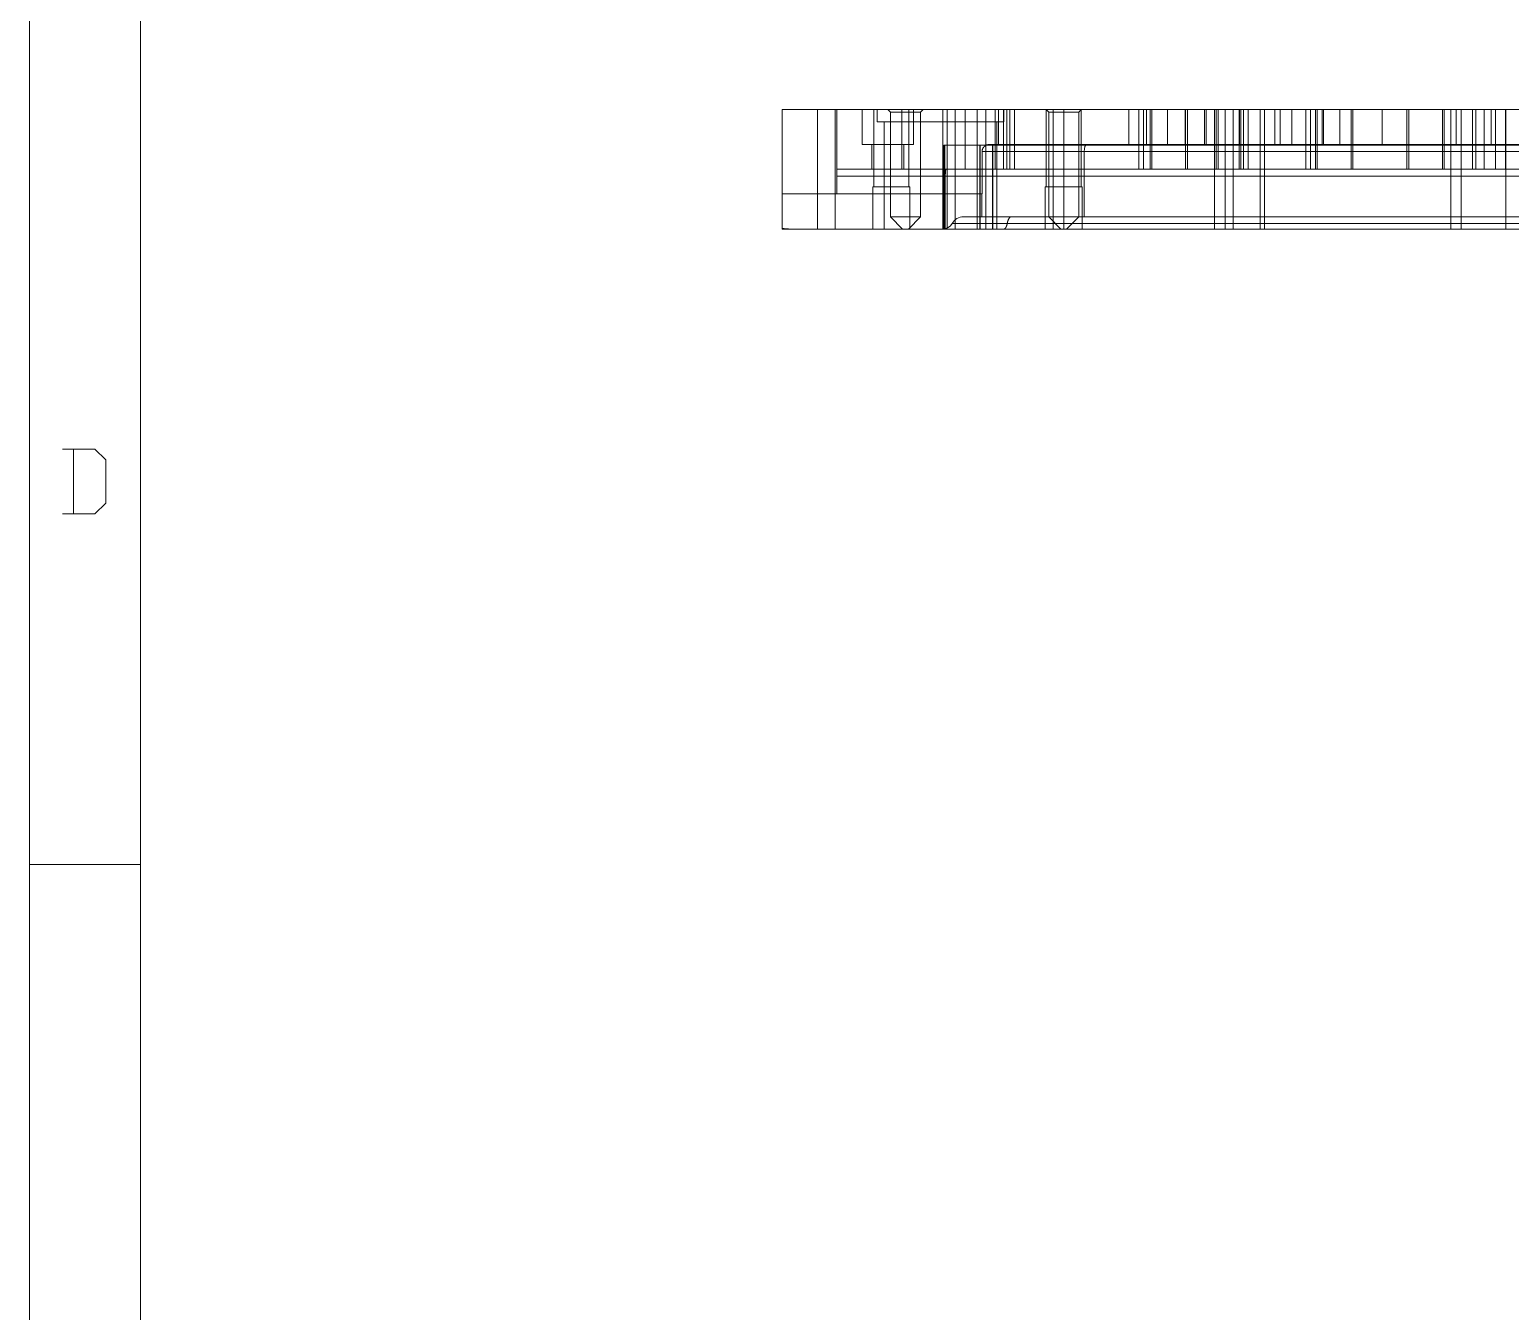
# Model space of a CAD drawing. Header units: millimetres. Extents: x 494 to 18201, y 224 to 11417.
# Drawn here: x 2727.3 to 3148.2, y 2267.1 to 2631.4 of the extents above; entities that cross this region are included whole.
import ezdxf
from ezdxf.enums import TextEntityAlignment as Align
from ezdxf.lldxf.tags import DXFTag

# ---------------------------------------------------------------- set-up
doc = ezdxf.new("R2010")
doc.units = ezdxf.units.MM
for name, color, linetype in [('DIM', 7, 'Continuous'), ('PS', 7, 'Continuous'), ('PS_W', 1, 'Continuous')]:
    doc.layers.add(name, color=color, linetype=linetype)
doc.styles.add('gbenor_', font='gbenor.shx', dxfattribs={"bigfont": 'gbcbig'})
doc.styles.add('TXT', font='txt.shx', dxfattribs={"width": 0.8, "bigfont": 'ctxt.shx'})
tags = doc.linetypes.add('DASHED', pattern='A,12.86,[0,arial.ttf,S=0,R=0,X=0,Y=0],-12.86', length=25.72).pattern_tags.tags
tags[12:13] = [DXFTag(74, 4), DXFTag(75, 0), DXFTag(340, '0'), DXFTag(46, 0.0), DXFTag(50, 0.0), DXFTag(44, 0.0), DXFTag(45, 0.0)]

# ---------------------------------------------------------------- blocks, each defined once
blk = doc.blocks.new('U9')
at = {"color": 254, "lineweight": 18}
for p, q in [((-1705.29, 0), (-1705.29, -1202.02)), ((-1680.34, -1177.07), (-1680.34, -24.96)), ((-1705.29, -806.89), (-1680.34, -806.89))]:
    blk.add_line(p, q, dxfattribs=at)
at = {"color": 92, "lineweight": 18}
for points in [[(-1697.88, -728.07), (-1690.61, -728.07), (-1688.18, -725.65), (-1688.18, -715.94), (-1690.61, -713.52), (-1697.88, -713.52)], [(-1695.46, -713.52), (-1695.46, -728.07)]]:
    blk.add_lwpolyline(points, dxfattribs=at)
at = {"lineweight": 18, "style": 'gbenor_'}
blk.add_attdef('文档路径', (-272.46, -941.27), '', height=11.97, dxfattribs=at)
at = {"lineweight": 20, "style": 'TXT'}
for tag, height, p in [('18-**-**', 11.02, (-447.23, -1029.37)), ('客户名称', 10.87, (-531.85, -1111.72, 0)), ('料厚:', 10.87, (-531.73, -1139.24, 0))]:
    blk.add_attdef(tag, text='', height=height, dxfattribs=at).set_placement(p, align=Align.MIDDLE)
for tag, p, height in [('88888', (-457.83, -1062.2), 10.02), ('材质:', (-565.48, -1088.8, 0), 10.87), ('核准', (-445.4, -1116.08, 0), 10.87), ('设计', (-445.79, -1142.51, 0), 10.87), ('绘图', (-446.15, -1168.95, 0), 10.87)]:
    blk.add_attdef(tag, p, '', height=height, dxfattribs=at)
for tag, p, height, width in [('3', (-199.16, -1062.58), 10.67, 0.7), ('4', (-199.16, -1089.19), 10.67, 0.7), ('核准日期', (-329.67, -1118.33, 0), 10.87, 0.68), ('设计日期', (-329.67, -1145.11, 0), 10.87, 0.68), ('1', (-187.58, -1144.16), 9.85, 0.7), ('绘图日期', (-329.78, -1170.73, 0), 10.87, 0.68), ('2', (-198.99, -1168.84), 9.85, 0.7)]:
    blk.add_attdef(tag, p, '', height=height, dxfattribs=dict(at, width=width))

msp = doc.modelspace()

# ---------------------------------------------------------------- linework, layer by layer
at = {"layer": 'DIM', "color": 252, "linetype": 'DASHED', "lineweight": 18}
msp.add_lwpolyline([(3621.19514, 2608.74058), (3621.19514, 2574.74058), (2941.19513, 2574.74058), (2941.19513, 2608.74058)], close=True, dxfattribs=at)
at = {"layer": 'PS', "color": 11, "linetype": 'Continuous', "lineweight": 13}
for p, q in [((2941.19513, 2608.74058), (2951.19513, 2608.74058)), ((2941.19513, 2608.74058), (2941.19513, 2574.74058)), ((2956.19513, 2608.74058), (2951.19513, 2608.74058)), ((2951.19513, 2574.74058), (2941.19513, 2574.74058)), ((2956.19513, 2574.74058), (2951.19513, 2574.74058))]:
    msp.add_line(p, q, dxfattribs=at)
at = {"layer": 'PS', "color": 155, "linetype": 'DASHED', "lineweight": 13, "ltscale": 0.87594}
for p, q in [((2951.19513, 2608.74058), (2951.19513, 2584.74058)), ((2986.85618, 2608.74058), (2986.85618, 2574.74058)), ((2990.33972, 2608.74058), (2990.33972, 2591.74058)), ((2990.34286, 2608.74058), (2990.34286, 2574.74058)), ((2993.21863, 2608.74058), (2993.21863, 2591.74058)), ((3001.72561, 2608.74058), (3001.72561, 2591.74058)), ((3004.0361, 2608.74058), (3004.0361, 2591.74058)), ((3005.03606, 2608.74058), (3005.03606, 2591.74058)), ((3005.84286, 2608.74058), (3005.84286, 2591.74058)), ((3021.19513, 2608.74058), (3021.19513, 2574.74058)), ((3043.84286, 2591.74058), (3043.84286, 2608.74058)), ((3045.74725, 2608.74058), (3045.74725, 2591.74058)), ((3056.34725, 2608.74058), (3056.34725, 2591.74058)), ((3064.54725, 2608.74058), (3064.54725, 2591.74058)), ((3071.54725, 2608.74058), (3071.54725, 2591.74058)), ((3072.33141, 2608.74058), (3072.33141, 2591.74058)), ((3091.33141, 2591.74058), (3091.33141, 2608.74058)), ((3092.74725, 2608.74058), (3092.74725, 2591.74058)), ((3103.34725, 2608.74058), (3103.34725, 2591.74058)), ((3118.74725, 2608.74058), (3118.74725, 2591.74058)), ((3129.34725, 2608.74058), (3129.34725, 2591.74058)), ((3131.19513, 2608.74058), (3131.19513, 2574.74058)), ((3137.3542, 2608.74058), (3137.3542, 2591.74058)), ((3138.35417, 2608.74058), (3138.35417, 2591.74058)), ((3140.66466, 2608.74058), (3140.66466, 2591.74058)), ((3143.87391, 2608.74058), (3143.87391, 2591.74058)), ((3146.75282, 2608.74058), (3146.75282, 2591.74058)), ((3146.83141, 2608.74058), (3146.83141, 2574.74058)), ((2997.30289, 2598.54058), (2997.30289, 2574.74058)), ((2997.40236, 2574.74058), (2997.40236, 2598.54058)), ((2987.5294, 2589.74058), (2956.69513, 2589.74058)), ((2956.69513, 2589.74058), (3476.19514, 2589.74058)), ((2951.19513, 2584.74058), (2951.19513, 2574.74058))]:
    msp.add_line(p, q, dxfattribs=at)
at = {"layer": 'PS', "color": 155, "linetype": 'Continuous', "lineweight": 13}
for p, q in [((2951.19513, 2574.74058), (2951.19513, 2608.74058)), ((3027.0279, 2596.74058), (3027.0279, 2578.24058))]:
    msp.add_line(p, q, dxfattribs=at)
at = {"layer": 'PS', "color": 31, "linetype": 'Continuous', "lineweight": 13}
for p, q in [((2956.19513, 2608.74058), (2956.19513, 2584.74058)), ((2956.19513, 2608.74058), (3621.19514, 2608.74058)), ((3455.06146, 2598.74058), (3000.03369, 2598.74058)), ((2997.98434, 2584.74058), (2997.98434, 2596.74058))]:
    msp.add_line(p, q, dxfattribs=at)
at = {"layer": 'PS', "color": 31, "linetype": 'DASHED', "lineweight": 13, "ltscale": 0.87594}
for p, q in [((2956.69513, 2584.74058), (2956.69513, 2608.74058)), ((2963.94514, 2608.74058), (2963.94514, 2598.74058)), ((2978.44514, 2598.74058), (2978.44514, 2608.74058)), ((3002.69513, 2608.74058), (3002.69513, 2598.54058)), ((3039.69513, 2598.54058), (3039.69513, 2608.74058)), ((3044.69514, 2608.74058), (3044.69514, 2598.54058)), ((3050.69514, 2608.74058), (3050.69514, 2598.54058)), ((3055.69514, 2598.54058), (3055.69514, 2608.74058)), ((3061.19514, 2608.74058), (3061.19514, 2598.54058)), ((3061.69514, 2598.54058), (3061.69514, 2608.74058)), ((3071.19514, 2608.74058), (3071.19514, 2598.54058)), ((3081.19514, 2598.54058), (3081.19514, 2608.74058)), ((3082.69513, 2608.74058), (3082.69513, 2598.54058)), ((3086.04375, 2608.74058), (3086.04375, 2598.74058)), ((3094.69513, 2608.74058), (3094.69513, 2598.54058)), ((3095.05075, 2598.74058), (3095.05075, 2608.74058)), ((3099.69513, 2598.54058), (3099.69513, 2608.74058)), ((3111.69513, 2598.54058), (3111.69513, 2608.74058)), ((3132.69513, 2608.74058), (3132.69513, 2598.54058)), ((3142.69513, 2608.74058), (3142.69513, 2598.54058)), ((2978.44514, 2598.74058), (2963.94514, 2598.74058)), ((2966.69164, 2598.74058), (2966.69164, 2591.74058)), ((2975.69864, 2591.74058), (2975.69864, 2598.74058)), ((2951.19513, 2584.74058), (2941.19513, 2584.74058)), ((2951.19513, 2584.74058), (2956.19511, 2584.74058))]:
    msp.add_line(p, q, dxfattribs=at)
at = {"layer": 'PS', "color": 2, "linetype": 'DASHED', "lineweight": 13, "ltscale": 0.87594}
for p, q in [((2968.19516, 2608.74058), (2968.19516, 2605.24058)), ((3004.19516, 2605.24058), (3004.19516, 2608.74058)), ((3004.19516, 2605.24058), (2968.19516, 2605.24058)), ((2987.06769, 2598.54058), (2987.06769, 2574.74058)), ((2987.37068, 2598.54058), (2987.37068, 2574.74058)), ((3478.19514, 2591.74058), (2956.69513, 2591.74058)), ((2987.5294, 2589.74058), (2987.5294, 2574.74058))]:
    msp.add_line(p, q, dxfattribs=at)
at = {"layer": 'PS', "color": 5, "linetype": 'DASHED', "lineweight": 13, "ltscale": 0.87594}
for p, q in [((2971.19513, 2608.74058), (2971.94213, 2607.99358)), ((2971.94213, 2607.99358), (2971.94213, 2578.16058)), ((2980.44813, 2607.99358), (2971.94213, 2607.99358)), ((2980.44813, 2607.99358), (2981.19513, 2608.74058)), ((2980.44813, 2578.16058), (2980.44813, 2607.99358)), ((3016.19513, 2608.74058), (3016.94213, 2607.99358)), ((3016.94213, 2607.99358), (3016.94213, 2578.16058)), ((3025.44813, 2607.99358), (3016.94213, 2607.99358)), ((3025.44813, 2607.99358), (3026.19513, 2608.74058)), ((3025.44813, 2578.16058), (3025.44813, 2607.99358)), ((3064.09513, 2608.74058), (3064.09513, 2574.74058)), ((3078.29513, 2574.74058), (3078.29513, 2608.74058)), ((2966.94263, 2586.74058), (2966.94263, 2574.74058)), ((2977.44763, 2586.74058), (2966.94263, 2586.74058)), ((2977.44763, 2574.74058), (2977.44763, 2586.74058)), ((3015.94263, 2586.74058), (3015.94263, 2574.74058)), ((3026.44763, 2586.74058), (3015.94263, 2586.74058)), ((3026.44763, 2574.74058), (3026.44763, 2586.74058)), ((2971.94213, 2578.16058), (2975.36213, 2574.74058)), ((2971.94213, 2578.16058), (2980.44813, 2578.16058)), ((2977.02813, 2574.74058), (2980.44813, 2578.16058)), ((3016.94213, 2578.16058), (3020.36213, 2574.74058)), ((3016.94213, 2578.16058), (3025.44813, 2578.16058)), ((3022.02813, 2574.74058), (3025.44813, 2578.16058))]:
    msp.add_line(p, q, dxfattribs=at)
at = {"layer": 'PS', "color": 2, "linetype": 'Continuous', "lineweight": 13}
msp.add_line((2986.8562, 2574.74058), (2987.5294, 2574.74058), dxfattribs=at)
at = {"layer": 'PS', "color": 155, "linetype": 'DASHED', "lineweight": 13, "ltscale": 0.87594}
for points in [[(2988.0218, 2574.74058), (2988.0218, 2575.42058), (2988.0218, 2576.10058), (2988.0218, 2576.78058), (2988.0218, 2577.46058), (2988.0218, 2578.14058), (2988.0218, 2578.82058), (2988.0218, 2579.50058), (2988.0218, 2580.18058), (2988.0218, 2580.86058), (2988.0218, 2581.54058), (2988.0218, 2582.22058), (2988.0218, 2582.90058), (2988.0218, 2583.58058), (2988.0218, 2584.26058), (2988.0218, 2584.94058), (2988.0218, 2585.62058), (2988.0218, 2586.30058), (2988.0218, 2586.98058), (2988.0218, 2587.66058), (2988.0218, 2588.34058), (2988.0218, 2589.02058), (2988.0218, 2589.70058), (2988.0218, 2590.38058), (2988.0218, 2591.06058), (2988.0218, 2591.74058), (2988.0218, 2592.42058), (2988.0218, 2593.10058), (2988.0218, 2593.78058), (2988.0218, 2594.46058), (2988.0218, 2595.14058), (2988.0218, 2595.82058), (2988.0218, 2596.50058), (2988.0218, 2597.18058), (2988.0218, 2597.86058), (2988.0218, 2598.54058), (2988.0218, 2599.22058), (2988.0218, 2599.90058), (2988.0218, 2600.58058), (2988.0218, 2601.26058), (2988.0218, 2601.94058), (2988.0218, 2602.62058), (2988.0218, 2603.30058), (2988.0218, 2603.98058), (2988.0218, 2604.66058), (2988.0218, 2605.34058), (2988.0218, 2606.02058), (2988.0218, 2606.70058), (2988.0218, 2607.38058), (2988.0218, 2608.06058), (2988.0218, 2608.74058)], [(2988.03336, 2574.74058), (2988.03336, 2575.42058), (2988.03336, 2576.10058), (2988.03336, 2576.78058), (2988.03336, 2577.46058), (2988.03336, 2578.14058), (2988.03336, 2578.82058), (2988.03336, 2579.50058), (2988.03336, 2580.18058), (2988.03336, 2580.86058), (2988.03336, 2581.54058), (2988.03336, 2582.22058), (2988.03336, 2582.90058), (2988.03336, 2583.58058), (2988.03336, 2584.26058), (2988.03336, 2584.94058), (2988.03336, 2585.62058), (2988.03336, 2586.30058), (2988.03336, 2586.98058), (2988.03336, 2587.66058), (2988.03336, 2588.34058), (2988.03336, 2589.02058), (2988.03336, 2589.70058), (2988.03336, 2590.38058), (2988.03336, 2591.06058), (2988.03336, 2591.74058), (2988.03336, 2592.42058), (2988.03336, 2593.10058), (2988.03336, 2593.78058), (2988.03336, 2594.46058), (2988.03336, 2595.14058), (2988.03336, 2595.82058), (2988.03336, 2596.50058), (2988.03336, 2597.18058), (2988.03336, 2597.86058), (2988.03336, 2598.54058), (2988.03336, 2599.22058), (2988.03336, 2599.90058), (2988.03336, 2600.58058), (2988.03336, 2601.26058), (2988.03336, 2601.94058), (2988.03336, 2602.62058), (2988.03336, 2603.30058), (2988.03336, 2603.98058), (2988.03336, 2604.66058), (2988.03336, 2605.34058), (2988.03336, 2606.02058), (2988.03336, 2606.70058), (2988.03336, 2607.38058), (2988.03336, 2608.06058), (2988.03336, 2608.74058)], [(2996.55423, 2574.74058), (2996.55423, 2575.42058), (2996.55423, 2576.10058), (2996.55423, 2576.78058), (2996.55423, 2577.46058), (2996.55423, 2578.14058), (2996.55423, 2578.82058), (2996.55423, 2579.50058), (2996.55423, 2580.18058), (2996.55423, 2580.86058), (2996.55423, 2581.54058), (2996.55423, 2582.22058), (2996.55423, 2582.90058), (2996.55423, 2583.58058), (2996.55423, 2584.26058), (2996.55423, 2584.94058), (2996.55423, 2585.62058), (2996.55423, 2586.30058), (2996.55423, 2586.98058), (2996.55423, 2587.66058), (2996.55423, 2588.34058), (2996.55423, 2589.02058), (2996.55423, 2589.70058), (2996.55423, 2590.38058), (2996.55423, 2591.06058), (2996.55423, 2591.74058), (2996.55423, 2592.42058), (2996.55423, 2593.10058), (2996.55423, 2593.78058), (2996.55423, 2594.46058), (2996.55423, 2595.14058), (2996.55423, 2595.82058), (2996.55423, 2596.50058), (2996.55423, 2597.18058), (2996.55423, 2597.86058), (2996.55423, 2598.54058), (2996.55423, 2599.22058), (2996.55423, 2599.90058), (2996.55423, 2600.58058), (2996.55423, 2601.26058), (2996.55423, 2601.94058), (2996.55423, 2602.62058), (2996.55423, 2603.30058), (2996.55423, 2603.98058), (2996.55423, 2604.66058), (2996.55423, 2605.34058), (2996.55423, 2606.02058), (2996.55423, 2606.70058), (2996.55423, 2607.38058), (2996.55423, 2608.06058), (2996.55423, 2608.74058)], [(2999.04856, 2574.74058), (2999.04856, 2575.42058), (2999.04856, 2576.10058), (2999.04856, 2576.78058), (2999.04856, 2577.46058), (2999.04856, 2578.14058), (2999.04856, 2578.82058), (2999.04856, 2579.50058), (2999.04856, 2580.18058), (2999.04856, 2580.86058), (2999.04856, 2581.54058), (2999.04856, 2582.22058), (2999.04856, 2582.90058), (2999.04856, 2583.58058), (2999.04856, 2584.26058), (2999.04856, 2584.94058), (2999.04856, 2585.62058), (2999.04856, 2586.30058), (2999.04856, 2586.98058), (2999.04856, 2587.66058), (2999.04856, 2588.34058), (2999.04856, 2589.02058), (2999.04856, 2589.70058), (2999.04856, 2590.38058), (2999.04856, 2591.06058), (2999.04856, 2591.74058), (2999.04856, 2592.42058), (2999.04856, 2593.10058), (2999.04856, 2593.78058), (2999.04856, 2594.46058), (2999.04856, 2595.14058), (2999.04856, 2595.82058), (2999.04856, 2596.50058), (2999.04856, 2597.18058), (2999.04856, 2597.86058), (2999.04856, 2598.54058), (2999.04856, 2599.22058), (2999.04856, 2599.90058), (2999.04856, 2600.58058), (2999.04856, 2601.26058), (2999.04856, 2601.94058), (2999.04856, 2602.62058), (2999.04856, 2603.30058), (2999.04856, 2603.98058), (2999.04856, 2604.66058), (2999.04856, 2605.34058), (2999.04856, 2606.02058), (2999.04856, 2606.70058), (2999.04856, 2607.38058), (2999.04856, 2608.06058), (2999.04856, 2608.74058)], [(3067.10873, 2574.74058), (3067.10873, 2575.42058), (3067.10873, 2576.10058), (3067.10873, 2576.78058), (3067.10873, 2577.46058), (3067.10873, 2578.14058), (3067.10873, 2578.82058), (3067.10873, 2579.50058), (3067.10873, 2580.18058), (3067.10873, 2580.86058), (3067.10873, 2581.54058), (3067.10873, 2582.22058), (3067.10873, 2582.90058), (3067.10873, 2583.58058), (3067.10873, 2584.26058), (3067.10873, 2584.94058), (3067.10873, 2585.62058), (3067.10873, 2586.30058), (3067.10873, 2586.98058), (3067.10873, 2587.66058), (3067.10873, 2588.34058), (3067.10873, 2589.02058), (3067.10873, 2589.70058), (3067.10873, 2590.38058), (3067.10873, 2591.06058), (3067.10873, 2591.74058), (3067.10873, 2592.42058), (3067.10873, 2593.10058), (3067.10873, 2593.78058), (3067.10873, 2594.46058), (3067.10873, 2595.14058), (3067.10873, 2595.82058), (3067.10873, 2596.50058), (3067.10873, 2597.18058), (3067.10873, 2597.86058), (3067.10873, 2598.54058), (3067.10873, 2599.22058), (3067.10873, 2599.90058), (3067.10873, 2600.58058), (3067.10873, 2601.26058), (3067.10873, 2601.94058), (3067.10873, 2602.62058), (3067.10873, 2603.30058), (3067.10873, 2603.98058), (3067.10873, 2604.66058), (3067.10873, 2605.34058), (3067.10873, 2606.02058), (3067.10873, 2606.70058), (3067.10873, 2607.38058), (3067.10873, 2608.06058), (3067.10873, 2608.74058)], [(3069.33816, 2574.74058), (3069.33816, 2575.42058), (3069.33816, 2576.10058), (3069.33816, 2576.78058), (3069.33816, 2577.46058), (3069.33816, 2578.14058), (3069.33816, 2578.82058), (3069.33816, 2579.50058), (3069.33816, 2580.18058), (3069.33816, 2580.86058), (3069.33816, 2581.54058), (3069.33816, 2582.22058), (3069.33816, 2582.90058), (3069.33816, 2583.58058), (3069.33816, 2584.26058), (3069.33816, 2584.94058), (3069.33816, 2585.62058), (3069.33816, 2586.30058), (3069.33816, 2586.98058), (3069.33816, 2587.66058), (3069.33816, 2588.34058), (3069.33816, 2589.02058), (3069.33816, 2589.70058), (3069.33816, 2590.38058), (3069.33816, 2591.06058), (3069.33816, 2591.74058), (3069.33816, 2592.42058), (3069.33816, 2593.10058), (3069.33816, 2593.78058), (3069.33816, 2594.46058), (3069.33816, 2595.14058), (3069.33816, 2595.82058), (3069.33816, 2596.50058), (3069.33816, 2597.18058), (3069.33816, 2597.86058), (3069.33816, 2598.54058), (3069.33816, 2599.22058), (3069.33816, 2599.90058), (3069.33816, 2600.58058), (3069.33816, 2601.26058), (3069.33816, 2601.94058), (3069.33816, 2602.62058), (3069.33816, 2603.30058), (3069.33816, 2603.98058), (3069.33816, 2604.66058), (3069.33816, 2605.34058), (3069.33816, 2606.02058), (3069.33816, 2606.70058), (3069.33816, 2607.38058), (3069.33816, 2608.06058), (3069.33816, 2608.74058)], [(3000.91652, 2574.74058), (3000.91652, 2575.21658), (3000.91652, 2575.69258), (3000.91652, 2576.16858), (3000.91652, 2576.64458), (3000.91652, 2577.12058), (3000.91652, 2577.59658), (3000.91652, 2578.07258), (3000.91652, 2578.54858), (3000.91652, 2579.02458), (3000.91652, 2579.50058), (3000.91652, 2579.97658), (3000.91652, 2580.45258), (3000.91652, 2580.92858), (3000.91652, 2581.40458), (3000.91652, 2581.88058), (3000.91652, 2582.35658), (3000.91652, 2582.83258), (3000.91652, 2583.30858), (3000.91652, 2583.78458), (3000.91652, 2584.26058), (3000.91652, 2584.73658), (3000.91652, 2585.21258), (3000.91652, 2585.68858), (3000.91652, 2586.16458), (3000.91652, 2586.64058), (3000.91652, 2587.11658), (3000.91652, 2587.59258), (3000.91652, 2588.06858), (3000.91652, 2588.54458), (3000.91652, 2589.02058), (3000.91652, 2589.49658), (3000.91652, 2589.97258), (3000.91652, 2590.44858), (3000.91652, 2590.92458), (3000.91652, 2591.40058), (3000.91652, 2591.87658), (3000.91652, 2592.35258), (3000.91652, 2592.82858), (3000.91652, 2593.30458), (3000.91652, 2593.78058), (3000.91652, 2594.25658), (3000.91652, 2594.73258), (3000.91652, 2595.20858), (3000.91652, 2595.68458), (3000.91652, 2596.16058), (3000.91652, 2596.63658), (3000.91652, 2597.11258), (3000.91652, 2597.58858), (3000.91652, 2598.06458), (3000.91652, 2598.54058)], [(3001.03786, 2574.74058), (3001.03786, 2575.21658), (3001.03786, 2575.69258), (3001.03786, 2576.16858), (3001.03786, 2576.64458), (3001.03786, 2577.12058), (3001.03786, 2577.59658), (3001.03786, 2578.07258), (3001.03786, 2578.54858), (3001.03786, 2579.02458), (3001.03786, 2579.50058), (3001.03786, 2579.97658), (3001.03786, 2580.45258), (3001.03786, 2580.92858), (3001.03786, 2581.40458), (3001.03786, 2581.88058), (3001.03786, 2582.35658), (3001.03786, 2582.83258), (3001.03786, 2583.30858), (3001.03786, 2583.78458), (3001.03786, 2584.26058), (3001.03786, 2584.73658), (3001.03786, 2585.21258), (3001.03786, 2585.68858), (3001.03786, 2586.16458), (3001.03786, 2586.64058), (3001.03786, 2587.11658), (3001.03786, 2587.59258), (3001.03786, 2588.06858), (3001.03786, 2588.54458), (3001.03786, 2589.02058), (3001.03786, 2589.49658), (3001.03786, 2589.97258), (3001.03786, 2590.44858), (3001.03786, 2590.92458), (3001.03786, 2591.40058), (3001.03786, 2591.87658), (3001.03786, 2592.35258), (3001.03786, 2592.82858), (3001.03786, 2593.30458), (3001.03786, 2593.78058), (3001.03786, 2594.25658), (3001.03786, 2594.73258), (3001.03786, 2595.20858), (3001.03786, 2595.68458), (3001.03786, 2596.16058), (3001.03786, 2596.63658), (3001.03786, 2597.11258), (3001.03786, 2597.58858), (3001.03786, 2598.06458), (3001.03786, 2598.54058)], [(2941.19513, 2574.91753), (2941.21288, 2574.91447), (2941.23064, 2574.91142), (2941.2484, 2574.9084), (2941.26616, 2574.90542), (2941.28394, 2574.90246), (2941.30171, 2574.89954), (2941.31949, 2574.89664), (2941.33727, 2574.89376), (2941.35506, 2574.89092), (2941.37286, 2574.8881), (2941.39065, 2574.88532), (2941.40846, 2574.88256), (2941.42626, 2574.87983), (2941.44407, 2574.87712), (2941.46189, 2574.87445), (2941.47971, 2574.8718), (2941.49753, 2574.86918), (2941.51536, 2574.86659), (2941.53319, 2574.86402), (2941.55102, 2574.86149), (2941.56886, 2574.85898), (2941.58671, 2574.85649), (2941.60455, 2574.85404), (2941.6224, 2574.85161), (2941.64026, 2574.84921), (2941.65811, 2574.84684), (2941.67598, 2574.8445), (2941.69384, 2574.84218), (2941.71171, 2574.83989), (2941.72958, 2574.83763), (2941.74746, 2574.83539), (2941.76534, 2574.83318), (2941.78322, 2574.831), (2941.8011, 2574.82885), (2941.81899, 2574.82672), (2941.83688, 2574.82462), (2941.85478, 2574.82255), (2941.87268, 2574.8205), (2941.89058, 2574.81848), (2941.90848, 2574.81649), (2941.92639, 2574.81452), (2941.9443, 2574.81259), (2941.96221, 2574.81067), (2941.98013, 2574.80879), (2941.99805, 2574.80693), (2942.01597, 2574.8051), (2942.03389, 2574.80329), (2942.05182, 2574.80151), (2942.06975, 2574.79976), (2942.08768, 2574.79803)], [(2942.13087, 2574.79398), (2942.1344, 2574.79366), (2942.13792, 2574.79334), (2942.14145, 2574.79302), (2942.14497, 2574.7927), (2942.1485, 2574.79238), (2942.15202, 2574.79206), (2942.15555, 2574.79174), (2942.15908, 2574.79142), (2942.1626, 2574.79111), (2942.16613, 2574.79079), (2942.16965, 2574.79048), (2942.17318, 2574.79017), (2942.1767, 2574.78986), (2942.18023, 2574.78955), (2942.18376, 2574.78924), (2942.18728, 2574.78893), (2942.19081, 2574.78862), (2942.19433, 2574.78832), (2942.19786, 2574.78801), (2942.20139, 2574.78771), (2942.20491, 2574.7874), (2942.20844, 2574.7871), (2942.21197, 2574.7868), (2942.21549, 2574.7865), (2942.21902, 2574.7862), (2942.22255, 2574.7859), (2942.22607, 2574.7856), (2942.2296, 2574.78531), (2942.23313, 2574.78501), (2942.23666, 2574.78472), (2942.24018, 2574.78442), (2942.24371, 2574.78413), (2942.24724, 2574.78384), (2942.25077, 2574.78355), (2942.25429, 2574.78326), (2942.25782, 2574.78297), (2942.26135, 2574.78269), (2942.26488, 2574.7824), (2942.26841, 2574.78212), (2942.27193, 2574.78183), (2942.27546, 2574.78155), (2942.27899, 2574.78127), (2942.28252, 2574.78098), (2942.28605, 2574.7807), (2942.28958, 2574.78043), (2942.2931, 2574.78015), (2942.29663, 2574.77987), (2942.30016, 2574.77959), (2942.30369, 2574.77932), (2942.30722, 2574.77904)], [(2943.10813, 2574.74222), (2943.11236, 2574.74216), (2943.11658, 2574.74209), (2943.12081, 2574.74203), (2943.12503, 2574.74197), (2943.12926, 2574.74191), (2943.13349, 2574.74185), (2943.13771, 2574.7418), (2943.14194, 2574.74174), (2943.14616, 2574.74169), (2943.15039, 2574.74163), (2943.15461, 2574.74158), (2943.15884, 2574.74153), (2943.16306, 2574.74148), (2943.16729, 2574.74144), (2943.17152, 2574.74139), (2943.17574, 2574.74134), (2943.17997, 2574.7413), (2943.18419, 2574.74126), (2943.18842, 2574.74122), (2943.19264, 2574.74117), (2943.19687, 2574.74114), (2943.20109, 2574.7411), (2943.20532, 2574.74106), (2943.20955, 2574.74103), (2943.21377, 2574.74099), (2943.218, 2574.74096), (2943.22222, 2574.74093), (2943.22645, 2574.7409), (2943.23068, 2574.74087), (2943.2349, 2574.74085), (2943.23913, 2574.74082), (2943.24335, 2574.7408), (2943.24758, 2574.74078), (2943.2518, 2574.74076), (2943.25603, 2574.74074), (2943.26026, 2574.74072), (2943.26448, 2574.7407), (2943.26871, 2574.74069), (2943.27293, 2574.74068), (2943.27716, 2574.74066), (2943.28138, 2574.74065), (2943.28561, 2574.74064), (2943.28984, 2574.74063), (2943.29406, 2574.74063), (2943.29829, 2574.74062), (2943.30251, 2574.74061), (2943.30674, 2574.7406), (2943.31097, 2574.7406), (2943.31519, 2574.74059), (2943.31942, 2574.74058)]]:
    msp.add_lwpolyline(points, dxfattribs=at)
at = {"layer": 'PS', "color": 2, "linetype": 'DASHED', "lineweight": 13, "ltscale": 0.87594}
for points in [[(2987.0677, 2598.54058), (2987.06983, 2598.54058), (2987.07212, 2598.54058), (2987.07441, 2598.54058), (2987.0767, 2598.54058), (2987.079, 2598.54058), (2987.08129, 2598.54058), (2987.08358, 2598.54058), (2987.08587, 2598.54058), (2987.08817, 2598.54058), (2987.09046, 2598.54058), (2987.09276, 2598.54058), (2987.09505, 2598.54058), (2987.09735, 2598.54058), (2987.09965, 2598.54058), (2987.10195, 2598.54058), (2987.10425, 2598.54058), (2987.10655, 2598.54058), (2987.10886, 2598.54058), (2987.11117, 2598.54058), (2987.11347, 2598.54058), (2987.11578, 2598.54058), (2987.11809, 2598.54058), (2987.12041, 2598.54058), (2987.12272, 2598.54058), (2987.12503, 2598.54058), (2987.12735, 2598.54058), (2987.12966, 2598.54058), (2987.13198, 2598.54058), (2987.13429, 2598.54058), (2987.13661, 2598.54058), (2987.13893, 2598.54058), (2987.14124, 2598.54058), (2987.14355, 2598.54058), (2987.14586, 2598.54058), (2987.14817, 2598.54058), (2987.15047, 2598.54058), (2987.15277, 2598.54058), (2987.15506, 2598.54058), (2987.15734, 2598.54058), (2987.15961, 2598.54058), (2987.16188, 2598.54058), (2987.16413, 2598.54058), (2987.16637, 2598.54058), (2987.1686, 2598.54058), (2987.17082, 2598.54058), (2987.17302, 2598.54058), (2987.17548, 2598.54058), (2987.20152, 2598.54058), (2987.26609, 2598.54058), (2987.36957, 2598.54058)], [(2987.37069, 2598.54058), (2987.37287, 2598.54058), (2987.37514, 2598.54058), (2987.37742, 2598.54058), (2987.3797, 2598.54058), (2987.38198, 2598.54058), (2987.38425, 2598.54058), (2987.38653, 2598.54058), (2987.38881, 2598.54058), (2987.39108, 2598.54058), (2987.39336, 2598.54058), (2987.39564, 2598.54058), (2987.39791, 2598.54058), (2987.40019, 2598.54058), (2987.40247, 2598.54058), (2987.40474, 2598.54058), (2987.40702, 2598.54058), (2987.4093, 2598.54058), (2987.41158, 2598.54058), (2987.41385, 2598.54058), (2987.41613, 2598.54058), (2987.41841, 2598.54058), (2987.42068, 2598.54058), (2987.42296, 2598.54058), (2987.42524, 2598.54058), (2987.42751, 2598.54058), (2987.42979, 2598.54058), (2987.43207, 2598.54058), (2987.43434, 2598.54058), (2987.43662, 2598.54058), (2987.4389, 2598.54058), (2987.4412, 2598.54058), (2987.44348, 2598.54058), (2987.45222, 2598.54058), (2987.52654, 2598.54058), (2987.68057, 2598.54058), (2987.91622, 2598.54058), (2988.23506, 2598.54058), (2988.62754, 2598.54058), (2989.09166, 2598.54058), (2989.62803, 2598.54058), (2990.2252, 2598.54058), (2990.87596, 2598.54058), (2991.58026, 2598.54058), (2992.3316, 2598.54058), (2993.11302, 2598.54058), (2993.92342, 2598.54058), (2994.76148, 2598.54058), (2995.60696, 2598.54058), (2996.4541, 2598.54058), (2997.30289, 2598.54058)], [(2997.30289, 2598.54058), (3006.98025, 2598.54058), (3016.63338, 2598.54058), (3026.34144, 2598.54058), (3036.1041, 2598.54058), (3045.92136, 2598.54058), (3055.79324, 2598.54058), (3065.71244, 2598.54058), (3075.65298, 2598.54058), (3085.61248, 2598.54058), (3095.59082, 2598.54058), (3105.58789, 2598.54058), (3115.60359, 2598.54058), (3125.63784, 2598.54058), (3135.69059, 2598.54058), (3145.76179, 2598.54058), (3155.85141, 2598.54058)], [(2942.08766, 2574.79804), (2942.07878, 2574.79889), (2942.06948, 2574.79979), (2942.05975, 2574.80074), (2942.04964, 2574.80173), (2942.03911, 2574.80278), (2942.02813, 2574.80388), (2942.01674, 2574.80503), (2942.00491, 2574.80624), (2941.99266, 2574.8075), (2941.97996, 2574.80882), (2941.96692, 2574.81019), (2941.95335, 2574.81164), (2941.9394, 2574.81314), (2941.92504, 2574.8147), (2941.91031, 2574.81632), (2941.89508, 2574.81802), (2941.8795, 2574.81977), (2941.86353, 2574.82159), (2941.84715, 2574.82348), (2941.83041, 2574.82543), (2941.81327, 2574.82746), (2941.79577, 2574.82956), (2941.77789, 2574.83173), (2941.7597, 2574.83396), (2941.74115, 2574.83627), (2941.72223, 2574.83866), (2941.70303, 2574.84111), (2941.68348, 2574.84364), (2941.66363, 2574.84625), (2941.64347, 2574.84893), (2941.62302, 2574.85169), (2941.60231, 2574.85452), (2941.58134, 2574.85742), (2941.56015, 2574.8604), (2941.53872, 2574.86345), (2941.51708, 2574.86657), (2941.49523, 2574.86976), (2941.47318, 2574.87303), (2941.45092, 2574.87637), (2941.42848, 2574.87979), (2941.40585, 2574.88327), (2941.38305, 2574.88684), (2941.36007, 2574.89048), (2941.33695, 2574.89419), (2941.31366, 2574.89798), (2941.29023, 2574.90184), (2941.26666, 2574.90577), (2941.24296, 2574.90978), (2941.21911, 2574.91386), (2941.19514, 2574.91802)], [(2941.23064, 2574.7406), (2941.2359, 2574.7406), (2941.24116, 2574.7406), (2941.24643, 2574.7406), (2941.25169, 2574.74061), (2941.25696, 2574.74061), (2941.26224, 2574.74062), (2941.26751, 2574.74062), (2941.27279, 2574.74063), (2941.27807, 2574.74063), (2941.28335, 2574.74064), (2941.28864, 2574.74065), (2941.29393, 2574.74065), (2941.29922, 2574.74066), (2941.30452, 2574.74067), (2941.30982, 2574.74067), (2941.31513, 2574.74068), (2941.32045, 2574.74069), (2941.32577, 2574.7407), (2941.33109, 2574.74071), (2941.33642, 2574.74072), (2941.34175, 2574.74072), (2941.34708, 2574.74073), (2941.35243, 2574.74074), (2941.35778, 2574.74075), (2941.36313, 2574.74076), (2941.36849, 2574.74077), (2941.37385, 2574.74078), (2941.37921, 2574.74079), (2941.38458, 2574.7408), (2941.38994, 2574.74081), (2941.39531, 2574.74082), (2941.40067, 2574.74082), (2941.40603, 2574.74083), (2941.41138, 2574.74084), (2941.41673, 2574.74085), (2941.42206, 2574.74086), (2941.42739, 2574.74087), (2941.4327, 2574.74088), (2941.438, 2574.74089), (2941.44329, 2574.74089), (2941.44856, 2574.7409), (2941.45381, 2574.74091), (2941.45902, 2574.74092), (2941.46421, 2574.74092), (2941.46935, 2574.74093), (2941.47443, 2574.74094), (2941.47947, 2574.74094), (2941.48447, 2574.74095), (2941.48942, 2574.74095), (2941.49438, 2574.74096)], [(2942.08768, 2574.79803), (2942.08854, 2574.79795), (2942.08941, 2574.79787), (2942.09027, 2574.79779), (2942.09113, 2574.7977), (2942.092, 2574.79762), (2942.09286, 2574.79754), (2942.09372, 2574.79746), (2942.09459, 2574.79738), (2942.09545, 2574.79729), (2942.09632, 2574.79721), (2942.09718, 2574.79713), (2942.09804, 2574.79705), (2942.09891, 2574.79697), (2942.09977, 2574.79688), (2942.10064, 2574.7968), (2942.1015, 2574.79672), (2942.10236, 2574.79664), (2942.10323, 2574.79656), (2942.10409, 2574.79648), (2942.10495, 2574.7964), (2942.10582, 2574.79631), (2942.10668, 2574.79623), (2942.10755, 2574.79615), (2942.10841, 2574.79607), (2942.10927, 2574.79599), (2942.11014, 2574.79591), (2942.111, 2574.79583), (2942.11187, 2574.79575), (2942.11273, 2574.79567), (2942.11359, 2574.79559), (2942.11446, 2574.79551), (2942.11532, 2574.79542), (2942.11619, 2574.79534), (2942.11705, 2574.79526), (2942.11791, 2574.79518), (2942.11878, 2574.7951), (2942.11964, 2574.79502), (2942.12051, 2574.79494), (2942.12137, 2574.79486), (2942.12223, 2574.79478), (2942.1231, 2574.7947), (2942.12396, 2574.79462), (2942.12483, 2574.79454), (2942.12569, 2574.79446), (2942.12655, 2574.79438), (2942.12742, 2574.7943), (2942.12828, 2574.79422), (2942.12915, 2574.79414), (2942.13001, 2574.79406), (2942.13087, 2574.79398)], [(2943.31837, 2574.74058), (2943.30924, 2574.74059), (2943.29822, 2574.7406), (2943.28443, 2574.74063), (2943.26268, 2574.74071), (2943.23551, 2574.74085), (2943.20811, 2574.74104), (2943.18061, 2574.74129), (2943.15304, 2574.7416), (2943.12549, 2574.74196), (2943.09909, 2574.74236), (2943.076, 2574.74276), (2943.05318, 2574.74318), (2943.03024, 2574.74365), (2943.00675, 2574.74417), (2942.98348, 2574.74473), (2942.95948, 2574.74534), (2942.93498, 2574.74601), (2942.90995, 2574.74675), (2942.88439, 2574.74755), (2942.85834, 2574.74841), (2942.83182, 2574.74934), (2942.80486, 2574.75035), (2942.77756, 2574.75142), (2942.75005, 2574.75256), (2942.72248, 2574.75376), (2942.69496, 2574.75502), (2942.66749, 2574.75633), (2942.64009, 2574.7577), (2942.61283, 2574.75912), (2942.58585, 2574.76058), (2942.55907, 2574.76209), (2942.53261, 2574.76363), (2942.50654, 2574.76521), (2942.48078, 2574.76682), (2942.45546, 2574.76845), (2942.43053, 2574.77011), (2942.40605, 2574.77179), (2942.38202, 2574.77348), (2942.35849, 2574.77519), (2942.33535, 2574.77691), (2942.3127, 2574.77863), (2942.29053, 2574.78036), (2942.2688, 2574.78209), (2942.24755, 2574.78382), (2942.22676, 2574.78555), (2942.20647, 2574.78727), (2942.18672, 2574.78898), (2942.16749, 2574.79067), (2942.14883, 2574.79235), (2942.13084, 2574.79399)], [(2943.23659, 2574.74069), (2943.23661, 2574.74069), (2943.23666, 2574.74069), (2943.23676, 2574.74069), (2943.23688, 2574.74069), (2943.23704, 2574.74069), (2943.23722, 2574.74069), (2943.23742, 2574.74069), (2943.23766, 2574.74069), (2943.23794, 2574.74069), (2943.23825, 2574.74069), (2943.23857, 2574.74068), (2943.2389, 2574.74068), (2943.23931, 2574.74068), (2943.2398, 2574.74068), (2943.24037, 2574.74068), (2943.24101, 2574.74068), (2943.2417, 2574.74068), (2943.24246, 2574.74067), (2943.24328, 2574.74067), (2943.24418, 2574.74067), (2943.24517, 2574.74067), (2943.24624, 2574.74066), (2943.24737, 2574.74066), (2943.24856, 2574.74066), (2943.24979, 2574.74066), (2943.25107, 2574.74065), (2943.25238, 2574.74065), (2943.25373, 2574.74065), (2943.25511, 2574.74064), (2943.25652, 2574.74064), (2943.25799, 2574.74064), (2943.25953, 2574.74064), (2943.26116, 2574.74063), (2943.26294, 2574.74063), (2943.26502, 2574.74062), (2943.26743, 2574.74062), (2943.26958, 2574.74062), (2943.27122, 2574.74061), (2943.27335, 2574.74061), (2943.27599, 2574.74061), (2943.27919, 2574.7406), (2943.28343, 2574.7406), (2943.29153, 2574.74059), (2943.30073, 2574.74058), (2943.30674, 2574.74058), (2943.31018, 2574.74058), (2943.31283, 2574.74058), (2943.31508, 2574.74057), (2943.31714, 2574.74057), (2943.31906, 2574.74057)], [(2943.31835, 2574.74058), (2943.31245, 2574.74058), (2943.30681, 2574.74059), (2943.30138, 2574.74059), (2943.2961, 2574.7406), (2943.29093, 2574.74061), (2943.28587, 2574.74062), (2943.28096, 2574.74063), (2943.27622, 2574.74065), (2943.27169, 2574.74066), (2943.26742, 2574.74067), (2943.2635, 2574.74069), (2943.26003, 2574.7407), (2943.25719, 2574.74072), (2943.25524, 2574.74072), (2943.25455, 2574.74073), (2943.25453, 2574.74073), (2943.25458, 2574.74073), (2943.25476, 2574.74073), (2943.25509, 2574.74073), (2943.25548, 2574.74072), (2943.2559, 2574.74072), (2943.25635, 2574.74072), (2943.25683, 2574.74072), (2943.25734, 2574.74072), (2943.25791, 2574.74071), (2943.25852, 2574.74071), (2943.25917, 2574.74071), (2943.25985, 2574.7407), (2943.26055, 2574.7407), (2943.26127, 2574.7407), (2943.26202, 2574.7407), (2943.26279, 2574.74069), (2943.26357, 2574.74069), (2943.26437, 2574.74069), (2943.26518, 2574.74068), (2943.26602, 2574.74068), (2943.26687, 2574.74068), (2943.26775, 2574.74067), (2943.26864, 2574.74067), (2943.26956, 2574.74067), (2943.2705, 2574.74066), (2943.27147, 2574.74066), (2943.27246, 2574.74066), (2943.27348, 2574.74065), (2943.27452, 2574.74065), (2943.27559, 2574.74065), (2943.2767, 2574.74064), (2943.27783, 2574.74064), (2943.279, 2574.74064), (2943.2802, 2574.74063)]]:
    msp.add_lwpolyline(points, dxfattribs=at)
at = {"layer": 'PS', "color": 31, "linetype": 'Continuous', "lineweight": 13}
msp.add_lwpolyline([(2997.98434, 2596.74058), (2997.98539, 2596.80458), (2997.98851, 2596.86823), (2997.99369, 2596.93153), (2998.0009, 2596.99448), (2998.01014, 2597.05709), (2998.02139, 2597.11935), (2998.03465, 2597.18126), (2998.04994, 2597.24283), (2998.06727, 2597.30405), (2998.08666, 2597.36494), (2998.10807, 2597.42533), (2998.13135, 2597.48478), (2998.15644, 2597.54322), (2998.18331, 2597.60068), (2998.21197, 2597.65715), (2998.2424, 2597.71263), (2998.2746, 2597.76714), (2998.30857, 2597.82066), (2998.34431, 2597.87321), (2998.38183, 2597.92477), (2998.42113, 2597.97531), (2998.462, 2598.02454), (2998.50423, 2598.07223), (2998.5478, 2598.11843), (2998.59271, 2598.16314), (2998.63894, 2598.20638), (2998.68649, 2598.24816), (2998.73537, 2598.28847), (2998.78557, 2598.3273), (2998.8371, 2598.36465), (2998.88998, 2598.40052), (2998.94408, 2598.43481), (2998.99903, 2598.46729), (2999.05475, 2598.49795), (2999.11124, 2598.5268), (2999.16849, 2598.55386), (2999.22651, 2598.57914), (2999.28527, 2598.60265), (2999.3448, 2598.62438), (2999.40509, 2598.64433), (2999.46614, 2598.66248), (2999.52796, 2598.67883), (2999.59036, 2598.69331), (2999.653, 2598.70583), (2999.71587, 2598.71644), (2999.77898, 2598.72512), (2999.84231, 2598.73188), (2999.90587, 2598.73671), (2999.96966, 2598.73961), (3000.03369, 2598.74058)], dxfattribs=at)
at = {"layer": 'PS', "color": 155, "linetype": 'Continuous', "lineweight": 13}
for points in [[(3027.0279, 2596.74058), (3026.16132, 2596.74058), (3025.30401, 2596.74058), (3024.45589, 2596.74058), (3023.61688, 2596.74058), (3022.78695, 2596.74058), (3021.96603, 2596.74058), (3021.15408, 2596.74058), (3020.3511, 2596.74058), (3019.55707, 2596.74058), (3018.772, 2596.74058), (3017.9959, 2596.74058), (3017.22882, 2596.74058), (3016.47079, 2596.74058), (3015.72185, 2596.74058), (3014.98205, 2596.74058), (3014.25147, 2596.74058), (3013.53054, 2596.74058), (3012.82294, 2596.74058), (3012.1295, 2596.74058), (3011.45008, 2596.74058), (3010.78461, 2596.74058), (3010.13299, 2596.74058), (3009.49517, 2596.74058), (3008.87112, 2596.74058), (3008.26083, 2596.74058), (3007.6643, 2596.74058), (3007.08157, 2596.74058), (3006.51267, 2596.74058), (3005.95763, 2596.74058), (3005.41652, 2596.74058), (3004.88941, 2596.74058), (3004.37638, 2596.74058), (3003.87754, 2596.74058), (3003.39364, 2596.74058), (3002.92613, 2596.74058), (3002.47506, 2596.74058), (3002.04042, 2596.74058), (3001.62237, 2596.74058), (3001.22196, 2596.74058), (3000.83935, 2596.74058), (3000.47447, 2596.74058), (3000.12727, 2596.74058), (2999.79772, 2596.74058), (2999.48578, 2596.74058), (2999.19143, 2596.74058), (2998.91468, 2596.74058), (2998.65555, 2596.74058), (2998.41407, 2596.74058), (2998.1903, 2596.74058), (2997.98434, 2596.74058)], [(3154.68442, 2596.74058), (3146.58045, 2596.74058), (3138.47667, 2596.74058), (3130.37308, 2596.74058), (3122.2712, 2596.74058), (3114.18586, 2596.74058), (3106.12329, 2596.74058), (3098.08401, 2596.74058), (3090.06799, 2596.74058), (3082.07733, 2596.74058), (3074.11805, 2596.74058), (3066.19046, 2596.74058), (3058.29455, 2596.74058), (3050.43031, 2596.74058), (3042.59775, 2596.74058), (3034.79692, 2596.74058), (3027.0279, 2596.74058)], [(2989.56007, 2576.30774), (2989.6076, 2576.30774), (2989.66749, 2576.30774), (2989.7397, 2576.30774), (2989.8242, 2576.30774), (2989.92095, 2576.30774), (2990.0299, 2576.30774), (2990.15098, 2576.30774), (2990.28415, 2576.30774), (2990.42933, 2576.30774), (2990.58645, 2576.30774), (2990.75543, 2576.30774), (2990.93619, 2576.30774), (2991.12863, 2576.30774), (2991.33266, 2576.30774), (2991.54817, 2576.30774), (2991.77506, 2576.30774), (2992.0132, 2576.30774), (2992.26249, 2576.30774), (2992.52279, 2576.30774), (2992.79397, 2576.30774), (2993.0759, 2576.30774), (2993.36842, 2576.30774), (2993.6714, 2576.30774), (2993.98469, 2576.30774), (2994.30812, 2576.30774), (2994.64152, 2576.30774), (2994.98474, 2576.30774), (2995.33759, 2576.30774), (2995.6999, 2576.30774), (2996.07149, 2576.30774), (2996.45216, 2576.30774), (2996.84174, 2576.30774), (2997.24, 2576.30774), (2997.64677, 2576.30774), (2998.06183, 2576.30774), (2998.48497, 2576.30774), (2998.91597, 2576.30774), (2999.35463, 2576.30774), (2999.80072, 2576.30774), (3000.254, 2576.30774), (3000.71426, 2576.30774), (3001.18126, 2576.30774), (3001.65477, 2576.30774), (3002.13454, 2576.30774), (3002.62033, 2576.30774), (3003.1119, 2576.30774), (3003.609, 2576.30774), (3004.11138, 2576.30774), (3004.61877, 2576.30774), (3005.13094, 2576.30774)], [(3004.17391, 2574.74058), (3004.19728, 2574.74126), (3004.22064, 2574.74334), (3004.24397, 2574.74679), (3004.26728, 2574.75162), (3004.29054, 2574.75782), (3004.31374, 2574.7654), (3004.33689, 2574.77435), (3004.35997, 2574.78466), (3004.38296, 2574.79634), (3004.40586, 2574.80938), (3004.42865, 2574.82376), (3004.45132, 2574.83949), (3004.47387, 2574.85656), (3004.49627, 2574.87495), (3004.51853, 2574.89466), (3004.54062, 2574.91569), (3004.56255, 2574.93801), (3004.5843, 2574.96163), (3004.60586, 2574.98652), (3004.62723, 2575.01269), (3004.64838, 2575.04012), (3004.66932, 2575.06879), (3004.69003, 2575.09869), (3004.71049, 2575.1298), (3004.73071, 2575.16211), (3004.75067, 2575.19559), (3004.77036, 2575.23025), (3004.78977, 2575.26607), (3004.80891, 2575.30302), (3004.82775, 2575.3411), (3004.84629, 2575.38028), (3004.86452, 2575.42055), (3004.88243, 2575.46188), (3004.90001, 2575.50427), (3004.91727, 2575.54768), (3004.93418, 2575.5921), (3004.95074, 2575.63751), (3004.96694, 2575.68389), (3004.98277, 2575.73121), (3004.99824, 2575.77946), (3005.01333, 2575.82862), (3005.02803, 2575.87865), (3005.04233, 2575.92954), (3005.05624, 2575.98126), (3005.06974, 2576.03379), (3005.08283, 2576.08711), (3005.0955, 2576.14119), (3005.10774, 2576.196), (3005.11956, 2576.25153), (3005.13094, 2576.30774)], [(3006.31127, 2578.24058), (3006.28245, 2578.23972), (3006.25364, 2578.23717), (3006.22485, 2578.23291), (3006.1961, 2578.22696), (3006.16741, 2578.2193), (3006.13879, 2578.20996), (3006.11024, 2578.19892), (3006.08179, 2578.1862), (3006.05344, 2578.1718), (3006.02521, 2578.15572), (3005.99711, 2578.13799), (3005.96916, 2578.1186), (3005.94136, 2578.09756), (3005.91373, 2578.07488), (3005.88629, 2578.05058), (3005.85905, 2578.02466), (3005.83201, 2577.99713), (3005.80519, 2577.96802), (3005.7786, 2577.93733), (3005.75226, 2577.90507), (3005.72618, 2577.87126), (3005.70037, 2577.83592), (3005.67484, 2577.79906), (3005.6496, 2577.76071), (3005.62466, 2577.72087), (3005.60005, 2577.67956), (3005.57576, 2577.63681), (3005.5518, 2577.59264), (3005.5282, 2577.54706), (3005.50496, 2577.5001), (3005.48209, 2577.45177), (3005.4596, 2577.4021), (3005.4375, 2577.35112), (3005.41581, 2577.29884), (3005.39453, 2577.24529), (3005.37367, 2577.1905), (3005.35324, 2577.13449), (3005.33325, 2577.07728), (3005.31371, 2577.0189), (3005.29464, 2576.95939), (3005.27603, 2576.89876), (3005.25789, 2576.83704), (3005.24024, 2576.77427), (3005.22309, 2576.71047), (3005.20644, 2576.64567), (3005.19029, 2576.5799), (3005.17466, 2576.51319), (3005.15956, 2576.44557), (3005.14498, 2576.37708), (3005.13094, 2576.30774)], [(3005.13094, 2576.30774), (3013.63855, 2576.30774), (3022.19341, 2576.30774), (3030.79363, 2576.30774), (3039.43733, 2576.30774), (3048.12259, 2576.30774), (3056.84748, 2576.30774), (3065.61009, 2576.30774), (3074.40847, 2576.30774), (3083.24069, 2576.30774), (3092.10478, 2576.30774), (3100.9988, 2576.30774), (3109.92078, 2576.30774), (3118.86874, 2576.30774), (3127.84071, 2576.30774), (3136.83471, 2576.30774), (3145.84875, 2576.30774), (3154.88084, 2576.30774)]]:
    msp.add_lwpolyline(points, dxfattribs=at)
at = {"layer": 'PS', "color": 2, "linetype": 'Continuous', "lineweight": 13}
for points in [[(2997.87816, 2584.74058), (2997.88023, 2584.74058), (2997.8823, 2584.74058), (2997.88437, 2584.74058), (2997.88645, 2584.74058), (2997.88853, 2584.74058), (2997.89061, 2584.74058), (2997.89269, 2584.74058), (2997.89477, 2584.74058), (2997.89686, 2584.74058), (2997.89895, 2584.74058), (2997.90104, 2584.74058), (2997.90313, 2584.74058), (2997.90522, 2584.74058), (2997.90732, 2584.74058), (2997.90942, 2584.74058), (2997.91152, 2584.74058), (2997.91363, 2584.74058), (2997.91574, 2584.74058), (2997.91784, 2584.74058), (2997.91996, 2584.74058), (2997.92207, 2584.74058), (2997.92418, 2584.74058), (2997.9263, 2584.74058), (2997.92842, 2584.74058), (2997.93055, 2584.74058), (2997.93267, 2584.74058), (2997.9348, 2584.74058), (2997.93693, 2584.74058), (2997.93906, 2584.74058), (2997.94119, 2584.74058), (2997.94333, 2584.74058), (2997.94547, 2584.74058), (2997.94761, 2584.74058), (2997.94975, 2584.74058), (2997.9519, 2584.74058), (2997.95404, 2584.74058), (2997.95619, 2584.74058), (2997.95834, 2584.74058), (2997.9605, 2584.74058), (2997.96265, 2584.74058), (2997.96481, 2584.74058), (2997.96697, 2584.74058), (2997.96914, 2584.74058), (2997.9713, 2584.74058), (2997.97347, 2584.74058), (2997.97564, 2584.74058), (2997.97781, 2584.74058), (2997.97999, 2584.74058), (2997.98216, 2584.74058), (2997.98434, 2584.74058)], [(2997.87816, 2578.24058), (2998.07589, 2578.24058), (2998.29212, 2578.24058), (2998.52682, 2578.24058), (2998.77999, 2578.24058), (2999.05166, 2578.24058), (2999.34191, 2578.24058), (2999.65078, 2578.24058), (2999.97837, 2578.24058), (3000.32481, 2578.24058), (3000.69023, 2578.24058), (3001.07475, 2578.24058), (3001.4777, 2578.24058), (3001.89683, 2578.24058), (3002.33182, 2578.24058), (3002.78253, 2578.24058), (3003.24882, 2578.24058), (3003.73059, 2578.24058), (3004.22777, 2578.24058), (3004.74029, 2578.24058), (3005.26813, 2578.24058), (3005.81127, 2578.24058), (3006.36971, 2578.24058), (3006.94346, 2578.24058), (3007.53257, 2578.24058), (3008.13708, 2578.24058), (3008.75704, 2578.24058), (3009.39252, 2578.24058), (3010.04363, 2578.24058), (3010.71048, 2578.24058), (3011.39323, 2578.24058), (3012.09105, 2578.24058), (3012.79884, 2578.24058), (3013.51576, 2578.24058), (3014.24168, 2578.24058), (3014.97649, 2578.24058), (3015.7201, 2578.24058), (3016.47244, 2578.24058), (3017.23343, 2578.24058), (3018.00302, 2578.24058), (3018.78115, 2578.24058), (3019.56777, 2578.24058), (3020.36285, 2578.24058), (3021.16637, 2578.24058), (3021.97832, 2578.24058), (3022.79868, 2578.24058), (3023.6275, 2578.24058), (3024.46479, 2578.24058), (3025.31058, 2578.24058), (3026.16493, 2578.24058), (3027.0279, 2578.24058)], [(3027.0279, 2578.24058), (3034.79846, 2578.24058), (3042.59722, 2578.24058), (3050.42408, 2578.24058), (3058.27896, 2578.24058), (3066.16181, 2578.24058), (3074.07259, 2578.24058), (3082.01129, 2578.24058), (3089.97791, 2578.24058), (3097.9725, 2578.24058), (3105.99508, 2578.24058), (3114.04572, 2578.24058), (3122.12452, 2578.24058), (3130.22994, 2578.24058), (3138.34138, 2578.24058), (3146.45264, 2578.24058), (3154.5637, 2578.24058)], [(2986.85542, 2574.74058), (2986.8633, 2574.74058), (2986.88685, 2574.74058), (2986.92603, 2574.74058), (2986.9808, 2574.74058), (2987.05109, 2574.74058), (2987.13686, 2574.74058), (2987.23805, 2574.74058), (2987.35461, 2574.74058), (2987.48648, 2574.74058), (2987.63362, 2574.74058), (2987.79597, 2574.74058), (2987.97343, 2574.74058), (2988.166, 2574.74058), (2988.37356, 2574.74058), (2988.59592, 2574.74058), (2988.83294, 2574.74058), (2989.08447, 2574.74058), (2989.35034, 2574.74058), (2989.63037, 2574.74058), (2989.9244, 2574.74058), (2990.23225, 2574.74058), (2990.55376, 2574.74058), (2990.88876, 2574.74058), (2991.23707, 2574.74058), (2991.59853, 2574.74058), (2991.97301, 2574.74058), (2992.36023, 2574.74058), (2992.75995, 2574.74058), (2993.17194, 2574.74058), (2993.59593, 2574.74058), (2994.03167, 2574.74058), (2994.47889, 2574.74058), (2994.93731, 2574.74058), (2995.40668, 2574.74058), (2995.88674, 2574.74058), (2996.37723, 2574.74058), (2996.87788, 2574.74058), (2997.38847, 2574.74058), (2997.90872, 2574.74058), (2998.43829, 2574.74058), (2998.97684, 2574.74058), (2999.52403, 2574.74058), (3000.07955, 2574.74058), (3000.64306, 2574.74058), (3001.21423, 2574.74058), (3001.79276, 2574.74058), (3002.37832, 2574.74058), (3002.97059, 2574.74058), (3003.56923, 2574.74058), (3004.17391, 2574.74058)], [(3004.17391, 2574.74058), (3012.71813, 2574.74058), (3021.3098, 2574.74058), (3029.94704, 2574.74058), (3038.62793, 2574.74058), (3047.35056, 2574.74058), (3056.113, 2574.74058), (3064.91331, 2574.74058), (3073.74956, 2574.74058), (3082.61978, 2574.74058), (3091.52202, 2574.74058), (3100.45431, 2574.74058), (3109.41468, 2574.74058), (3118.40115, 2574.74058), (3127.41173, 2574.74058), (3136.44443, 2574.74058), (3145.49726, 2574.74058), (3154.56822, 2574.74058)]]:
    msp.add_lwpolyline(points, dxfattribs=at)
at = {"layer": 'PS', "color": 11, "linetype": 'Continuous', "lineweight": 13}
msp.add_ellipse((3027.69394, 2596.74058), major_axis=(0, -2), ratio=0.333023, start_param=3.141592654, end_param=4.71238898, dxfattribs=at)
at = {"layer": 'PS_W', "color": 1, "linetype": 'DASHED', "lineweight": 13, "ltscale": 0.87594}
for p, q in [((2967.19503, 2608.74058), (2967.19503, 2586.74058)), ((2975.19524, 2591.74058), (2975.19524, 2608.74058)), ((2977.19523, 2586.74058), (2977.19523, 2608.74058)), ((2986.84286, 2608.74058), (2986.84286, 2574.74058)), ((2988.02301, 2608.74058), (2988.02301, 2574.74058)), ((3007.16573, 2608.74058), (3007.16573, 2591.74058)), ((3016.19503, 2608.74058), (3016.19503, 2586.74058)), ((3018.19513, 2608.74058), (3018.19513, 2574.74058)), ((3026.19523, 2586.74058), (3026.19523, 2608.74058)), ((3042.51998, 2591.74058), (3042.51998, 2608.74058)), ((3046.24725, 2608.74058), (3046.24725, 2608.74058)), ((3046.24725, 2608.74058), (3046.24725, 2591.74058)), ((3055.84725, 2608.74058), (3055.84725, 2608.74058)), ((3055.84725, 2608.74058), (3055.84725, 2591.74058)), ((3065.04725, 2608.74058), (3065.04725, 2608.74058)), ((3065.04725, 2608.74058), (3065.04725, 2591.74058)), ((3071.04725, 2608.74058), (3071.04725, 2608.74058)), ((3071.04725, 2608.74058), (3071.04725, 2591.74058)), ((3073.65429, 2608.74058), (3073.65429, 2591.74058)), ((3077.06195, 2574.74058), (3077.06195, 2608.74058)), ((3090.00853, 2591.74058), (3090.00853, 2608.74058)), ((3093.24725, 2608.74058), (3093.24725, 2608.74058)), ((3093.24725, 2608.74058), (3093.24725, 2591.74058)), ((3102.84725, 2608.74058), (3102.84725, 2608.74058)), ((3102.84725, 2608.74058), (3102.84725, 2591.74058)), ((3119.24725, 2608.74058), (3119.24725, 2591.74058)), ((3128.84725, 2608.74058), (3128.84725, 2591.74058)), ((3134.19513, 2574.74058), (3134.19513, 2608.74058)), ((2970.19491, 2605.24058), (2970.19491, 2574.74058)), ((3002.19541, 2574.74058), (3002.19541, 2605.24058)), ((3046.24725, 2591.74058), (3046.24725, 2591.74058)), ((3055.84725, 2591.74058), (3055.84725, 2591.74058)), ((3065.04725, 2591.74058), (3065.04725, 2591.74058)), ((3071.04725, 2591.74058), (3071.04725, 2591.74058)), ((3093.24725, 2591.74058), (3093.24725, 2591.74058)), ((3102.84725, 2591.74058), (3102.84725, 2591.74058)), ((2943.3181, 2574.74058), (2943.31943, 2574.74058))]:
    msp.add_line(p, q, dxfattribs=at)
at = {"layer": 'PS_W', "color": 1, "linetype": 'Continuous', "lineweight": 13}
for p, q in [((2956.19513, 2584.74058), (2956.19513, 2574.74058)), ((2956.19513, 2584.74058), (2997.87816, 2584.74058)), ((2997.87816, 2578.24058), (2997.87816, 2584.74058)), ((2997.87816, 2578.24058), (2992.74184, 2578.24058)), ((2986.85542, 2574.74058), (2956.19513, 2574.74058)), ((2987.52942, 2574.74058), (2990.34286, 2574.74058)), ((2990.34286, 2574.74058), (3004.13341, 2574.74058))]:
    msp.add_line(p, q, dxfattribs=at)
at = {"layer": 'PS_W', "color": 1, "linetype": 'DASHED', "lineweight": 13, "ltscale": 0.87594}
msp.add_lwpolyline([(2941.19513, 2574.77085), (2941.23596, 2574.76947), (2941.27679, 2574.76812), (2941.31762, 2574.7668), (2941.35844, 2574.76553), (2941.39927, 2574.76429), (2941.4401, 2574.76308), (2941.48093, 2574.76192), (2941.52176, 2574.76079), (2941.5626, 2574.75971), (2941.60343, 2574.75866), (2941.64426, 2574.75765), (2941.68509, 2574.75669), (2941.72592, 2574.75576), (2941.76676, 2574.75488), (2941.80759, 2574.75403), (2941.84842, 2574.75322), (2941.88926, 2574.75245), (2941.93009, 2574.75171), (2941.97093, 2574.75101), (2942.01176, 2574.75033), (2942.0526, 2574.74969), (2942.09343, 2574.74908), (2942.13427, 2574.7485), (2942.17511, 2574.74794), (2942.21594, 2574.7474), (2942.25678, 2574.7469), (2942.29762, 2574.74641), (2942.33846, 2574.74595), (2942.37929, 2574.74551), (2942.42013, 2574.74508), (2942.46097, 2574.74468), (2942.50181, 2574.7443), (2942.54265, 2574.74394), (2942.58349, 2574.7436), (2942.62432, 2574.74328), (2942.66516, 2574.74298), (2942.706, 2574.74269), (2942.74684, 2574.74242), (2942.78768, 2574.74217), (2942.82852, 2574.74194), (2942.86936, 2574.74172), (2942.9102, 2574.74153), (2942.95104, 2574.74135), (2942.99188, 2574.74119), (2943.03272, 2574.74105), (2943.07357, 2574.74093), (2943.11441, 2574.74082), (2943.15525, 2574.74074), (2943.19609, 2574.74067), (2943.23693, 2574.74062)], dxfattribs=at)
at = {"layer": 'PS_W', "color": 1, "linetype": 'Continuous', "lineweight": 13}
for centre, radius, start, end in [((2986.85542, 2577.74058), 3, 270, 331.47045), ((2992.74184, 2574.54058), 3.7, 90, 151.47045)]:
    msp.add_arc(centre, radius, start, end, dxfattribs=at)
at = {"layer": 'PS_W', "color": 1, "linetype": 'DASHED', "lineweight": 13, "ltscale": 0.87594}
msp.add_ellipse((2987.70438, 2589.74058), major_axis=(0, 2), ratio=0.087489, start_param=0, end_param=1.570796327, dxfattribs=at)

# ---------------------------------------------------------------- block references
at = {"layer": 'DIM', "ltscale": 1.418068, "xscale": 1.264435379605522, "yscale": 1.26443537960024, "zscale": 1.264435379605522}
msp.add_blockref('U9', (4883.48986, 3414.38715), dxfattribs=at)

doc.saveas('drawing.dxf')
